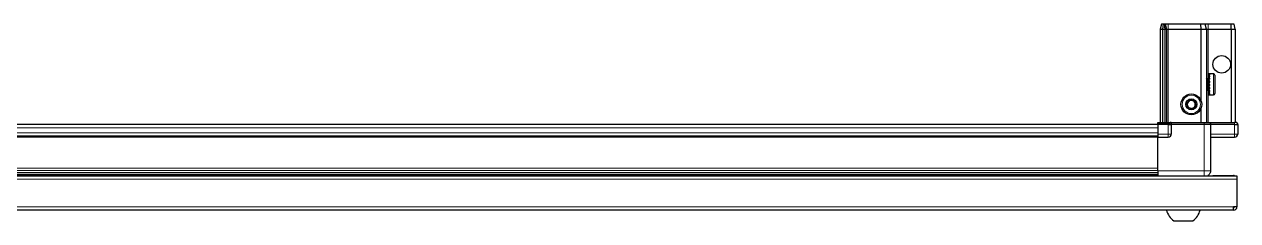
# Model space of a CAD drawing. Header units: millimetres. Extents: x 1132 to 6460, y -442 to 1839.
# Drawn here: x 2154 to 2912, y -442 to -320 of the extents above; entities that cross this region are included whole.
import ezdxf

# ---------------------------------------------------------------- set-up
doc = ezdxf.new("R2010")
doc.units = ezdxf.units.MM

msp = doc.modelspace()

# ---------------------------------------------------------------- linework, layer by layer
at = {"color": 7, "linetype": 'Continuous', "lineweight": 25}
for p, q in [((2864.79, -319.56), (2863.99, -322.56)), ((2863.99, -322.56), (2865.49, -322.56)), ((2863.99, -322.56), (2863.99, -380.86)), ((2865.94, -319.56), (2864.79, -319.56)), ((2865.94, -319.56), (2865.49, -322.56)), ((2865.49, -322.56), (2866.99, -322.56)), ((2865.49, -322.56), (2865.49, -380.86)), ((2866.44, -319.56), (2865.94, -319.56)), ((2866.44, -319.56), (2866.99, -322.56)), ((2867.18, -319.56), (2866.44, -319.56)), ((2866.99, -322.56), (2867.99, -322.56)), ((2866.99, -322.56), (2866.99, -380.86)), ((2867.18, -319.56), (2867.99, -322.56)), ((2868.99, -319.56), (2867.18, -319.56)), ((2867.99, -322.56), (2867.99, -380.86)), ((2867.99, -322.56), (2868.99, -322.56)), ((2889.16, -319.56), (2868.99, -319.56)), ((2868.99, -322.56), (2889.49, -322.56)), ((2889.16, -319.56), (2889.49, -322.56)), ((2892.18, -319.56), (2889.16, -319.56)), ((2889.49, -322.56), (2889.49, -367.06)), ((2889.49, -322.56), (2892.99, -322.56)), ((2892.99, -322.56), (2892.18, -319.56)), ((2893.99, -319.56), (2892.18, -319.56)), ((2892.99, -322.56), (2892.99, -380.86)), ((2892.99, -322.56), (2893.99, -322.56)), ((2908.33, -319.56), (2893.99, -319.56)), ((2893.99, -322.56), (2908.49, -322.56)), ((2908.49, -322.56), (2908.33, -319.56)), ((2910.18, -319.56), (2908.33, -319.56)), ((2908.49, -322.56), (2908.49, -380.86)), ((2908.49, -322.56), (2910.99, -322.56)), ((2910.99, -322.56), (2910.18, -319.56)), ((2910.99, -322.56), (2910.99, -380.86)), ((2893.02, -353.06), (2892.99, -353.06)), ((2893.5, -353.75), (2893.02, -353.06)), ((2893.02, -353.06), (2893.02, -361.06)), ((2893.99, -353.06), (2893.5, -353.75)), ((2893.5, -353.75), (2893.5, -360.37)), ((2893.99, -353.06), (2893.99, -361.06)), ((2894.49, -352.66), (2894.39, -352.66)), ((2894.39, -352.66), (2894.39, -361.46)), ((2897.39, -350.56), (2894.49, -350.56)), ((2894.99, -350.56), (2894.49, -350.56)), ((2894.49, -350.56), (2894.49, -350.61)), ((2894.49, -350.61), (2894.49, -350.89)), ((2894.99, -350.61), (2894.49, -350.61)), ((2894.99, -350.89), (2894.49, -350.89)), ((2894.49, -350.89), (2894.49, -351.17)), ((2894.99, -351.17), (2894.49, -351.17)), ((2894.49, -351.17), (2894.49, -351.83)), ((2894.99, -351.83), (2894.49, -351.83)), ((2894.49, -351.83), (2894.49, -352.3)), ((2894.49, -352.3), (2894.49, -353.28)), ((2894.99, -352.3), (2894.49, -352.3)), ((2894.99, -353.28), (2894.49, -353.28)), ((2894.49, -353.28), (2894.49, -353.9)), ((2894.49, -353.9), (2894.49, -355.1)), ((2894.99, -353.9), (2894.49, -353.9)), ((2894.99, -355.1), (2894.49, -355.1)), ((2894.49, -355.1), (2894.49, -355.73)), ((2894.99, -355.73), (2894.49, -355.73)), ((2894.49, -355.81), (2894.49, -357.11)), ((2894.99, -355.81), (2894.49, -355.81)), ((2894.99, -350.61), (2894.99, -350.56)), ((2894.99, -351.17), (2894.99, -350.89)), ((2894.99, -352.3), (2894.99, -351.83)), ((2894.99, -353.9), (2894.99, -353.28)), ((2894.99, -355.81), (2894.99, -355.1)), ((2898.19, -351.36), (2898.19, -362.76)), ((2892.99, -361.06), (2893.02, -361.06)), ((2893.02, -361.06), (2893.5, -360.37)), ((2893.5, -360.37), (2893.99, -361.06)), ((2894.39, -361.46), (2894.49, -361.46)), ((2894.99, -357.11), (2894.49, -357.11)), ((2894.99, -357.59), (2894.49, -357.59)), ((2894.49, -357.59), (2894.49, -357.85)), ((2894.49, -357.85), (2894.49, -359.11)), ((2894.99, -357.85), (2894.49, -357.85)), ((2894.99, -359.11), (2894.49, -359.11)), ((2894.49, -359.11), (2894.49, -359.8)), ((2894.49, -359.8), (2894.49, -360.92)), ((2894.99, -359.8), (2894.49, -359.8)), ((2894.99, -360.92), (2894.49, -360.92)), ((2894.49, -360.92), (2894.49, -361.49)), ((2894.49, -361.49), (2894.49, -362.35)), ((2894.99, -361.49), (2894.49, -361.49)), ((2894.99, -362.35), (2894.49, -362.35)), ((2894.49, -362.35), (2894.49, -362.74)), ((2894.49, -362.74), (2894.49, -363.26)), ((2894.99, -362.74), (2894.49, -362.74)), ((2894.99, -363.26), (2894.49, -363.26)), ((2894.49, -363.26), (2894.49, -363.44)), ((2894.49, -363.44), (2894.49, -363.56)), ((2894.99, -363.44), (2894.49, -363.44)), ((2894.49, -363.56), (2897.39, -363.56)), ((2894.99, -357.85), (2894.99, -357.11)), ((2894.99, -359.8), (2894.99, -359.11)), ((2894.99, -361.49), (2894.99, -360.92)), ((2894.99, -362.74), (2894.99, -362.35)), ((2894.99, -363.44), (2894.99, -363.26)), ((2889.49, -372.06), (2889.49, -380.86)), ((2862.49, -382.21), (2122.49, -382.21)), ((2862.49, -380.86), (2870.31, -380.86)), ((2862.49, -381.72), (2862.49, -380.86)), ((2862.49, -382.06), (2862.49, -381.72)), ((2868.99, -381.72), (2862.49, -381.72)), ((2868.99, -382.06), (2862.49, -382.06)), ((2862.49, -382.06), (2862.49, -388.06)), ((2868.99, -382.06), (2870.99, -382.06)), ((2870.99, -382.06), (2868.99, -382.06)), ((2870.99, -380.86), (2870.31, -380.86)), ((2870.99, -382.06), (2870.99, -380.86)), ((2870.99, -380.86), (2871.19, -380.86)), ((2871.19, -382.06), (2870.99, -382.06)), ((2870.99, -382.06), (2870.99, -388.06)), ((2871.19, -380.86), (2891.49, -380.86)), ((2891.49, -382.06), (2871.19, -382.06)), ((2891.49, -380.86), (2895.49, -380.86)), ((2895.49, -382.06), (2891.49, -382.06)), ((2895.49, -382.06), (2895.49, -380.86)), ((2895.49, -380.86), (2895.69, -380.86)), ((2895.69, -382.06), (2895.49, -382.06)), ((2895.49, -382.06), (2895.49, -411.06)), ((2895.69, -380.86), (2910.49, -380.86)), ((2910.49, -382.06), (2895.69, -382.06)), ((2911.99, -380.86), (2910.49, -380.86)), ((2910.49, -382.06), (2912.49, -382.06)), ((2912.49, -381.72), (2911.99, -380.86)), ((2912.49, -381.72), (2911.99, -380.86)), ((2912.49, -382.06), (2912.49, -381.72)), ((2912.49, -382.06), (2912.49, -381.72)), ((2912.49, -382.06), (2912.49, -382.06)), ((2912.49, -382.06), (2912.49, -388.06)), ((2862.49, -389.41), (2122.49, -389.41)), ((2862.49, -388.06), (2862.49, -390.06)), ((2862.49, -390.06), (2868.99, -390.06)), ((2862.49, -411.06), (2862.49, -390.06)), ((2895.49, -390.06), (2910.49, -390.06)), ((1312.99, -414.06), (2911.99, -414.06)), ((1362.49, -412.08), (2862.49, -412.08)), ((1362.49, -412.12), (2862.49, -412.12)), ((2836.37, -413.91), (1388.61, -413.91)), ((2830.99, -414.06), (2830.99, -413.91)), ((2831.16, -414.06), (2831.16, -413.91)), ((2831.37, -414.06), (2831.37, -413.91)), ((2831.93, -414.06), (2831.93, -413.91)), ((2832.35, -414.06), (2832.35, -413.91)), ((2833.25, -414.06), (2833.25, -413.91)), ((2833.83, -414.06), (2833.83, -413.91)), ((2834.98, -414.06), (2834.98, -413.91)), ((2835.67, -414.06), (2835.67, -413.91)), ((2836.95, -413.91), (2836.37, -413.91)), ((2836.95, -414.06), (2836.95, -413.91)), ((2836.96, -413.91), (2836.95, -413.91)), ((2837.69, -413.91), (2836.96, -413.91)), ((2837.13, -414.06), (2837.13, -413.91)), ((2837.63, -414.06), (2837.63, -413.91)), ((2837.69, -414.06), (2837.69, -413.91)), ((2838.61, -413.91), (2837.69, -413.91)), ((2837.69, -413.91), (2837.69, -413.91)), ((2862.49, -413.91), (2838.61, -413.91)), ((2838.98, -414.06), (2838.98, -413.91)), ((2839.69, -414.06), (2839.69, -413.91)), ((2840.86, -414.06), (2840.86, -413.91)), ((2841.47, -414.06), (2841.47, -413.91)), ((2842.41, -414.06), (2842.41, -413.91)), ((2842.86, -414.06), (2842.86, -413.91)), ((2843.48, -414.06), (2843.48, -413.91)), ((2843.73, -414.06), (2843.73, -413.91)), ((2843.97, -414.06), (2843.97, -413.91)), ((2843.99, -414.06), (2843.99, -413.91)), ((2896.99, -413.96), (2896.99, -414.06)), ((2896.99, -413.96), (2909.89, -413.96)), ((2911.99, -414.06), (2911.99, -416.16)), ((2911.99, -416.16), (2911.99, -433.46)), ((2909.89, -435.56), (1315.09, -435.56)), ((2911.99, -433.46), (2909.89, -433.46)), ((2909.89, -435.56), (2909.89, -433.46)), ((2872.49, -442.16), (2884.49, -442.16))]:
    msp.add_line(p, q, dxfattribs=at)
at = {"color": 8, "linetype": 'Continuous', "lineweight": 18}
for p, q in [((2868.99, -319.56), (2868.99, -322.56)), ((2868.99, -322.56), (2868.99, -380.86)), ((2893.99, -322.56), (2893.99, -319.56)), ((2893.99, -322.56), (2893.99, -353.06)), ((2897.39, -350.56), (2897.39, -363.56)), ((2893.99, -361.06), (2893.99, -380.86)), ((2862.49, -384.21), (2122.49, -384.21)), ((2868.99, -382.06), (2868.99, -381.72)), ((2868.99, -382.06), (2868.99, -388.06)), ((2871.19, -380.86), (2871.19, -382.06)), ((2891.49, -382.06), (2891.49, -380.86)), ((2891.49, -382.06), (2891.49, -411.06)), ((2895.69, -380.86), (2895.69, -382.06)), ((2910.49, -382.06), (2910.49, -380.86)), ((2910.49, -382.06), (2910.49, -388.06)), ((2862.49, -387.41), (2122.49, -387.41)), ((2862.49, -390.06), (2122.49, -390.06)), ((2868.99, -388.06), (2862.49, -388.06)), ((2870.99, -388.06), (2868.99, -388.06)), ((2868.99, -388.06), (2868.99, -390.06)), ((2910.49, -388.06), (2895.49, -388.06)), ((2912.49, -388.06), (2910.49, -388.06)), ((2910.49, -390.06), (2910.49, -388.06)), ((2911.99, -416.16), (1312.99, -416.16)), ((1362.49, -409.46), (2862.49, -409.46)), ((2862.49, -410.88), (1362.49, -410.88)), ((1362.49, -413.32), (2862.49, -413.32)), ((2891.49, -411.06), (2862.49, -411.06)), ((2909.89, -414.06), (2909.89, -413.96)), ((2909.89, -433.46), (1315.09, -433.46))]:
    msp.add_line(p, q, dxfattribs=at)
at = {"color": 7, "linetype": 'Continuous', "lineweight": 25, "flags": 128}
msp.add_lwpolyline([(2910.53, -414.06), (2910.3, -414), (2909.89, -413.96)], dxfattribs=at)
at = {"color": 7, "linetype": 'Continuous', "lineweight": 25}
for centre, radius in [((2902.49, -344.56), 5.5), ((2883.49, -369.56), 6.5), ((2883.49, -369.56), 3.46)]:
    msp.add_circle(centre, radius, dxfattribs=at)
at = {"color": 8, "linetype": 'Continuous', "lineweight": 18}
msp.add_circle((2883.49, -369.56), 5.7, dxfattribs=at)
at = {"color": 7, "linetype": 'Continuous', "lineweight": 25}
for centre, radius, start, end in [((2893.99, -352.66), 0.4, 270, 360), ((2897.39, -351.36), 0.8, 360, 90), ((2893.99, -361.46), 0.4, 0, 90), ((2897.39, -362.76), 0.8, 270, 0), ((2883.49, -369.56), 2.5, 134.67671, 194.67671), ((2883.49, -369.56), 2.5, 194.67671, 254.67671), ((2883.49, -369.56), 2.5, 74.67671, 134.67671), ((2883.49, -369.56), 2.5, 254.67671, 314.67671), ((2883.49, -369.56), 2.5, 14.67671, 74.67671), ((2883.49, -369.56), 2.5, 314.67671, 14.67671), ((2868.99, -388.06), 2, 270, 0), ((2910.49, -388.06), 2, 270, 0), ((2879.51, -432.54), 11.91, 194.70035, 233.8734), ((2877.46, -432.54), 11.91, 306.1266, 345.29965), ((2909.89, -433.46), 2.1, 270, 360), ((2909.89, -433.46), 0.6, 270, 0)]:
    msp.add_arc(centre, radius, start, end, dxfattribs=at)
msp.add_ellipse((2868.99, -378.26), major_axis=(0, 3.46), ratio=0.57735, start_param=3.141593, end_param=3.864327, dxfattribs=at)
for points, knots in [([(2880.7, -368.8), (2881.07, -368.43), (2881.76, -367.76), (2882.44, -367.08), (2882.76, -366.77)], [0, 0, 0, 0, 0.534686, 1, 1, 1, 1]), ([(2881.44, -371.59), (2881.35, -371.26), (2881.14, -370.46), (2880.89, -369.5), (2880.74, -368.92), (2880.7, -368.8)], [0, 0, 0, 0, 0.362901, 0.866875, 1, 1, 1, 1]), ([(2882.76, -366.77), (2883.25, -366.9), (2884.18, -367.16), (2885.11, -367.41), (2885.54, -367.53)], [0, 0, 0, 0, 0.534686, 1, 1, 1, 1]), ([(2886.27, -370.32), (2885.91, -370.68), (2885.22, -371.36), (2884.54, -372.04), (2884.22, -372.35)], [0, 0, 0, 0, 0.534686, 1, 1, 1, 1]), ([(2885.54, -367.53), (2885.57, -367.65), (2885.72, -368.23), (2885.98, -369.19), (2886.19, -369.99), (2886.27, -370.32)], [0, 0, 0, 0, 0.133125, 0.637099, 1, 1, 1, 1]), ([(2884.22, -372.35), (2883.72, -372.22), (2882.79, -371.96), (2881.87, -371.71), (2881.44, -371.59)], [0, 0, 0, 0, 0.534686, 1, 1, 1, 1]), ([(2862.49, -411.06), (2862.49, -411.45), (2862.49, -412.25), (2862.49, -413.26), (2862.49, -413.89), (2862.49, -414.05), (2862.49, -414.06)], [0, 0, 0, 0, 0.32552, 0.65104, 0.97656, 1, 1, 1, 1]), ([(2895.49, -411.06), (2895.44, -411.5), (2895.37, -412.18), (2894.93, -412.99), (2894.48, -413.54), (2894.07, -413.91), (2893.81, -414.04), (2893.77, -414.06)], [0, 0, 0, 0, 0.363018, 0.558438, 0.758004, 0.95757, 1, 1, 1, 1])]:
    msp.add_open_spline(points, degree=3, knots=knots, dxfattribs=at)
at = {"color": 8, "linetype": 'Continuous', "lineweight": 18}
msp.add_open_spline([(2891.49, -411.06), (2891.49, -411.5), (2891.49, -412.18), (2891.49, -412.99), (2891.49, -413.54), (2891.49, -413.91), (2891.49, -414.04), (2891.49, -414.06)], degree=3, knots=[0, 0, 0, 0, 0.363018, 0.558438, 0.758004, 0.95757, 1, 1, 1, 1], dxfattribs=at)
msp.add_open_spline([(2895.49, -411.06), (2895.43, -411.06), (2895.31, -411.06), (2894.38, -411.06), (2893.06, -411.06), (2892.01, -411.06), (2891.49, -411.06)], degree=3, dxfattribs=at)

doc.saveas('drawing.dxf')
